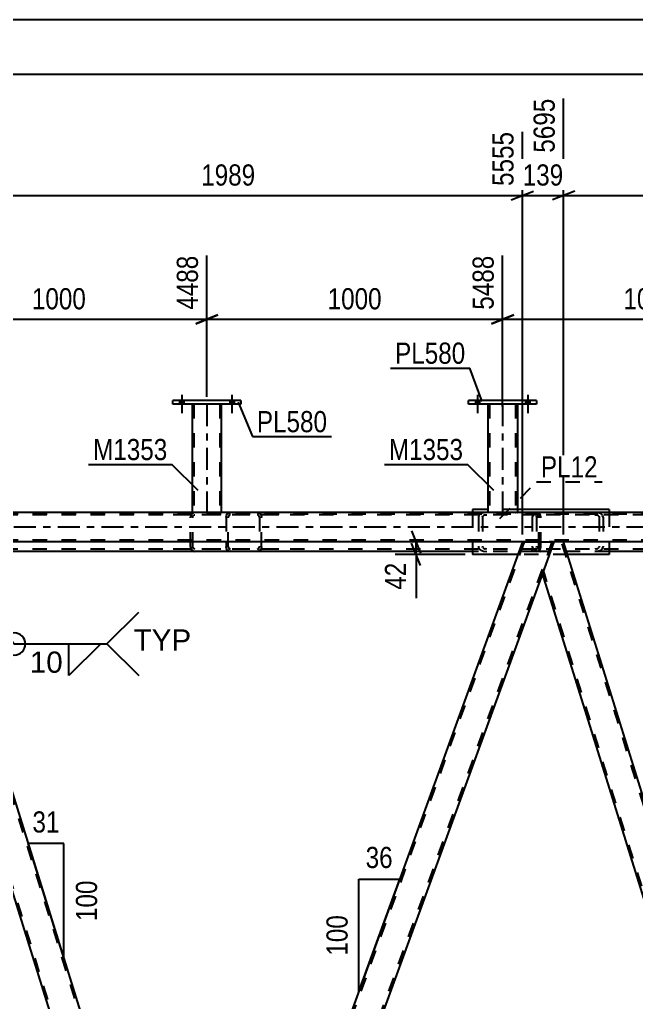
# Model space of a CAD drawing. Header units: millimetres. Extents: x -851 to 338, y -786 to 55.
# Drawn here: x -636.9 to -553.5, y -666.8 to -533.9 of the extents above; entities that cross this region are included whole.
import ezdxf

# ---------------------------------------------------------------- set-up
doc = ezdxf.new("R2010")
doc.units = ezdxf.units.MM
doc.linetypes.add('DXK_LINE_DOT2', pattern=[3.9198, 1.9599, -1.9599])
doc.linetypes.add('DXK_LINE_DOT3', pattern=[5.9187, 2.979, -0.9799, 0.9799, -0.9799])
doc.styles.add('Arial', font='ARIAL.TTF', dxfattribs={"height": 0.2})
doc.styles.add('Arial Narrow', font='ARIALN.TTF', dxfattribs={"height": 0.2})

# ---------------------------------------------------------------- blocks, each defined once
blk = doc.blocks.new('Part-232933133-8790 - 8708')
at = {"color": 2, "linetype": 'Continuous'}
for p, q in [((-564.67, -604.49), (-566.21, -608.74)), ((-563.35, -604.49), (-564.67, -604.49)), ((-526.65, -722.24), (-563.35, -604.49)), ((-529.69, -725.9), (-566.21, -608.74)), ((-526.65, -722.24), (-527.98, -725.9))]:
    blk.add_line(p, q, dxfattribs=at)
at = {"color": 7, "linetype": 'DXK_LINE_DOT2'}
for p, q in [((-526.78, -722.61), (-563.6, -604.49)), ((-529.44, -725.9), (-566.08, -608.37)), ((-527.98, -725.9), (-529.69, -725.9))]:
    blk.add_line(p, q, dxfattribs=at)
blk = doc.blocks.new('Part-232933133-8795 - 8708')
at = {"color": 2, "linetype": 'Continuous'}
for p, q in [((-649.8, -604.49), (-651.35, -608.74)), ((-648.48, -604.49), (-649.8, -604.49)), ((-648.48, -604.49), (-611.78, -722.24)), ((-651.35, -608.74), (-614.83, -725.89)), ((-613.11, -725.89), (-611.78, -722.24))]:
    blk.add_line(p, q, dxfattribs=at)
at = {"color": 7, "linetype": 'DXK_LINE_DOT2'}
for p, q in [((-648.73, -604.49), (-611.91, -722.61)), ((-651.21, -608.37), (-614.58, -725.89)), ((-614.83, -725.89), (-613.11, -725.89))]:
    blk.add_line(p, q, dxfattribs=at)
blk = doc.blocks.new('Part-232933133-8732 - 8708')
at = {"color": 7, "linetype": 'DXK_LINE_DOT2'}
for p, q in [((-566.42, -600.49), (-566.87, -600.54)), ((-516.73, -600.49), (-566.42, -600.49)), ((-558.7, -600.54), (-559.14, -600.49)), ((-567.5, -600.89), (-567.58, -601.13)), ((-567.58, -601.13), (-567.58, -605.13)), ((-567, -601.13), (-566.96, -601.01)), ((-567, -601.13), (-567, -605.13)), ((-566.64, -600.84), (-566.42, -600.81)), ((-516.73, -600.81), (-566.42, -600.81)), ((-559.14, -600.81), (-558.92, -600.84)), ((-558.6, -601.01), (-558.56, -601.13)), ((-558.56, -601.13), (-558.56, -605.13)), ((-557.98, -601.13), (-558.07, -600.89)), ((-557.98, -601.13), (-557.98, -605.13)), ((-567.58, -605.13), (-567.5, -605.38)), ((-566.96, -605.25), (-567, -605.13)), ((-566.87, -605.72), (-566.42, -605.77)), ((-566.42, -605.45), (-566.64, -605.43)), ((-516.73, -605.45), (-566.42, -605.45)), ((-557.18, -605.77), (-566.42, -605.77)), ((-558.92, -605.43), (-559.14, -605.45)), ((-559.14, -605.77), (-558.7, -605.72)), ((-558.56, -605.13), (-558.6, -605.25)), ((-558.07, -605.38), (-557.98, -605.13)), ((-516.73, -605.77), (-523.28, -605.77))]:
    blk.add_line(p, q, dxfattribs=at)
at = {"color": 2, "linetype": 'Continuous'}
blk.add_line((-523.28, -605.77), (-557.18, -605.77), dxfattribs=at)
at = {"color": 7, "linetype": 'DXK_LINE_DOT2'}
for centre, radius, start, end in [((-566.69, -601.61), 1.09, 99.5181, 138.0637), ((-558.88, -601.61), 1.09, 41.9361, 80.4817), ((-566.55, -601.37), 0.545, 99.5181, 138.0637), ((-559.01, -601.37), 0.545, 41.9361, 80.4817), ((-566.69, -604.65), 1.09, 221.9361, 260.4817), ((-566.55, -604.89), 0.545, 221.9361, 260.4817), ((-559.01, -604.89), 0.545, 279.5181, 318.0637), ((-558.88, -604.65), 1.09, 279.5181, 318.0637)]:
    blk.add_arc(centre, radius, start, end, dxfattribs=at)
blk = doc.blocks.new('Part-232933133-8734 - 8708')
at = {"color": 7, "linetype": 'DXK_LINE_DOT2'}
for p, q in [((-651.55, -600.49), (-652, -600.54)), ((-601.86, -600.49), (-651.55, -600.49)), ((-643.83, -600.54), (-644.28, -600.49)), ((-652.63, -600.89), (-652.72, -601.13)), ((-652.72, -601.13), (-652.72, -605.13)), ((-652.14, -601.13), (-652.09, -601.01)), ((-652.14, -601.13), (-652.14, -605.13)), ((-651.78, -600.84), (-651.55, -600.81)), ((-601.86, -600.81), (-651.55, -600.81)), ((-644.28, -600.81), (-644.05, -600.84)), ((-643.74, -601.01), (-643.69, -601.13)), ((-643.69, -601.13), (-643.69, -605.13)), ((-643.11, -601.13), (-643.2, -600.89)), ((-643.11, -601.13), (-643.11, -605.13)), ((-652.72, -605.13), (-652.63, -605.38)), ((-652.09, -605.25), (-652.14, -605.13)), ((-652, -605.72), (-651.55, -605.77)), ((-651.55, -605.45), (-651.78, -605.43)), ((-601.86, -605.45), (-651.55, -605.45)), ((-642.31, -605.77), (-651.55, -605.77)), ((-644.05, -605.43), (-644.28, -605.45)), ((-644.28, -605.77), (-643.83, -605.72)), ((-643.69, -605.13), (-643.74, -605.25)), ((-643.2, -605.38), (-643.11, -605.13)), ((-601.86, -605.77), (-608.42, -605.77))]:
    blk.add_line(p, q, dxfattribs=at)
at = {"color": 2, "linetype": 'Continuous'}
blk.add_line((-608.42, -605.77), (-642.31, -605.77), dxfattribs=at)
at = {"color": 7, "linetype": 'DXK_LINE_DOT2'}
for centre, radius, start, end in [((-651.82, -601.61), 1.09, 99.5181, 138.0637), ((-644.01, -601.61), 1.09, 41.9361, 80.4817), ((-651.69, -601.37), 0.545, 99.5181, 138.0637), ((-644.14, -601.37), 0.545, 41.9361, 80.4817), ((-651.82, -604.65), 1.09, 221.9361, 260.4817), ((-651.69, -604.89), 0.545, 221.9361, 260.4817), ((-644.14, -604.89), 0.545, 279.5181, 318.0637), ((-644.01, -604.65), 1.09, 279.5181, 318.0637)]:
    blk.add_arc(centre, radius, start, end, dxfattribs=at)
blk = doc.blocks.new('Part-232933133-8735 - 8708')
at = {"color": 7, "linetype": 'DXK_LINE_DOT2'}
for p, q in [((-608.95, -600.89), (-608.83, -600.68)), ((-608.83, -600.68), (-608.64, -600.54)), ((-608.64, -600.54), (-608.42, -600.49)), ((-567.01, -600.49), (-608.42, -600.49)), ((-604.78, -600.49), (-604.55, -600.54)), ((-604.55, -600.54), (-604.36, -600.68)), ((-604.36, -600.68), (-604.24, -600.89)), ((-573.72, -600.49), (-574.16, -600.54)), ((-567.58, -600.81), (-567.58, -600.49)), ((-566.79, -600.54), (-567.01, -600.49)), ((-566.6, -600.68), (-566.79, -600.54)), ((-566.47, -600.89), (-566.6, -600.68)), ((-609, -601.13), (-608.95, -600.89)), ((-609, -601.13), (-609, -604.49)), ((-608.68, -601.01), (-608.71, -601.13)), ((-608.71, -605.13), (-608.71, -601.13)), ((-608.62, -600.9), (-608.68, -601.01)), ((-608.53, -600.84), (-608.62, -600.9)), ((-608.42, -600.81), (-608.53, -600.84)), ((-567.01, -600.81), (-608.42, -600.81)), ((-604.66, -600.84), (-604.78, -600.81)), ((-604.57, -600.9), (-604.66, -600.84)), ((-604.51, -601.01), (-604.57, -600.9)), ((-604.48, -601.13), (-604.51, -601.01)), ((-604.48, -601.13), (-604.48, -605.13)), ((-604.24, -600.89), (-604.19, -601.13)), ((-604.19, -605.13), (-604.19, -601.13)), ((-574.8, -600.89), (-574.88, -601.13)), ((-574.88, -601.13), (-574.88, -605.13)), ((-574.3, -601.13), (-574.26, -601.01)), ((-574.3, -601.13), (-574.3, -605.13)), ((-573.94, -600.84), (-573.72, -600.81)), ((-567.01, -600.81), (-566.9, -600.84)), ((-566.9, -600.84), (-566.81, -600.9)), ((-566.81, -600.9), (-566.74, -601.01)), ((-566.74, -601.01), (-566.72, -601.13)), ((-566.72, -605.13), (-566.72, -601.13)), ((-566.43, -601.13), (-566.47, -600.89)), ((-566.43, -605.13), (-566.43, -601.13)), ((-608.71, -605.13), (-608.68, -605.25)), ((-608.68, -605.25), (-608.62, -605.36)), ((-608.62, -605.36), (-608.53, -605.43)), ((-608.53, -605.43), (-608.42, -605.45)), ((-567.01, -605.45), (-608.42, -605.45)), ((-604.78, -605.45), (-604.66, -605.43)), ((-604.55, -605.72), (-604.78, -605.77)), ((-604.66, -605.43), (-604.57, -605.36)), ((-604.57, -605.36), (-604.51, -605.25)), ((-604.36, -605.58), (-604.55, -605.72)), ((-604.51, -605.25), (-604.48, -605.13)), ((-604.24, -605.38), (-604.36, -605.58)), ((-604.19, -605.13), (-604.24, -605.38)), ((-567.01, -605.77), (-575.68, -605.77)), ((-574.88, -605.13), (-574.8, -605.38)), ((-574.26, -605.25), (-574.3, -605.13)), ((-574.16, -605.72), (-573.72, -605.77)), ((-573.72, -605.45), (-573.94, -605.43)), ((-567.58, -605.77), (-567.58, -605.45)), ((-566.9, -605.43), (-567.01, -605.45)), ((-567.01, -605.77), (-566.79, -605.72)), ((-566.81, -605.36), (-566.9, -605.43)), ((-566.74, -605.25), (-566.81, -605.36)), ((-566.79, -605.72), (-566.6, -605.58)), ((-566.72, -605.13), (-566.74, -605.25)), ((-566.6, -605.58), (-566.47, -605.38)), ((-566.47, -605.38), (-566.43, -605.13))]:
    blk.add_line(p, q, dxfattribs=at)
at = {"color": 2, "linetype": 'Continuous'}
for p, q in [((-609, -604.49), (-609, -605.13)), ((-608.95, -605.38), (-609, -605.13)), ((-608.83, -605.58), (-608.95, -605.38)), ((-608.64, -605.72), (-608.83, -605.58)), ((-608.42, -605.77), (-608.64, -605.72)), ((-575.68, -605.77), (-608.42, -605.77))]:
    blk.add_line(p, q, dxfattribs=at)
at = {"color": 7, "linetype": 'DXK_LINE_DOT2'}
for centre, radius, start, end in [((-573.98, -601.61), 1.09, 99.5181, 138.0637), ((-573.85, -601.37), 0.545, 99.5181, 138.0637), ((-573.98, -604.65), 1.09, 221.9361, 260.4817), ((-573.85, -604.89), 0.545, 221.9361, 260.4817)]:
    blk.add_arc(centre, radius, start, end, dxfattribs=at)
blk = doc.blocks.new('Part-232933133-8825 - 8708')
at = {"color": 7, "linetype": 'DXK_LINE_DOT2'}
for p, q in [((-568.67, -604.49), (-612.85, -725.89)), ((-564.92, -604.49), (-609.11, -725.89)), ((-564.67, -604.49), (-566.21, -608.74)), ((-611.78, -722.24), (-613.11, -725.89)), ((-608.85, -725.89), (-613.11, -725.89))]:
    blk.add_line(p, q, dxfattribs=at)
at = {"color": 2, "linetype": 'Continuous'}
for p, q in [((-568.92, -604.49), (-611.78, -722.24)), ((-568.92, -604.49), (-564.67, -604.49)), ((-566.21, -608.74), (-608.85, -725.89))]:
    blk.add_line(p, q, dxfattribs=at)
blk = doc.blocks.new('Part-232933133-8857 - 8708')
at = {"color": 7, "linetype": 'DXK_LINE_DOT2'}
for p, q in [((-610.3, -600.49), (-616.13, -600.49)), ((-613.63, -600.68), (-613.76, -600.89)), ((-613.44, -600.54), (-613.63, -600.68)), ((-613.22, -600.49), (-613.44, -600.54)), ((-610.3, -600.81), (-616.13, -600.81)), ((-613.76, -600.89), (-613.8, -601.13)), ((-613.8, -605.13), (-613.8, -601.13)), ((-613.51, -601.13), (-613.49, -601.01)), ((-613.51, -605.13), (-613.51, -601.13)), ((-613.49, -601.01), (-613.42, -600.9)), ((-613.42, -600.9), (-613.33, -600.84)), ((-613.33, -600.84), (-613.22, -600.81)), ((-610.3, -605.45), (-616.13, -605.45)), ((-610.3, -605.77), (-616.13, -605.77)), ((-613.8, -605.13), (-613.76, -605.38)), ((-613.76, -605.38), (-613.63, -605.58)), ((-613.63, -605.58), (-613.44, -605.72)), ((-613.49, -605.25), (-613.51, -605.13)), ((-613.42, -605.36), (-613.49, -605.25)), ((-613.44, -605.72), (-613.22, -605.77)), ((-613.33, -605.43), (-613.42, -605.36)), ((-613.22, -605.45), (-613.33, -605.43))]:
    blk.add_line(p, q, dxfattribs=at)
blk = doc.blocks.new('Part-232933133-8880 - 8708')
at = {"color": 2, "linetype": 'Continuous'}
for p, q in [((-575.68, -600.09), (-575.68, -600.49)), ((-573.6, -600.09), (-575.68, -600.09)), ((-557.18, -600.09), (-569.6, -600.09)), ((-557.18, -600.09), (-557.18, -600.49)), ((-575.68, -604.49), (-575.68, -606.17)), ((-557.18, -604.49), (-557.18, -606.17)), ((-569.53, -606.17), (-575.68, -606.17)), ((-557.18, -606.17), (-562.82, -606.17))]:
    blk.add_line(p, q, dxfattribs=at)
at = {"color": 7, "linetype": 'DXK_LINE_DOT2'}
for p, q in [((-575.68, -600.49), (-575.68, -604.49)), ((-569.6, -600.09), (-573.6, -600.09)), ((-557.18, -600.49), (-557.18, -604.49)), ((-562.82, -606.17), (-569.53, -606.17))]:
    blk.add_line(p, q, dxfattribs=at)
blk = doc.blocks.new('Part-232933133-8938 - 8708')
at = {"color": 7, "linetype": 'DXK_LINE_DOT2'}
for p, q in [((-107.94, -600.73), (-791.14, -600.73)), ((-609.6, -600.49), (-613.6, -600.49)), ((-569.6, -600.49), (-573.6, -600.49)), ((-107.94, -604.25), (-791.14, -604.25)), ((-563.35, -604.49), (-568.92, -604.49))]:
    blk.add_line(p, q, dxfattribs=at)
at = {"color": 2, "linetype": 'Continuous'}
for p, q in [((-613.6, -600.49), (-649.6, -600.49)), ((-573.6, -600.49), (-609.6, -600.49)), ((-533.6, -600.49), (-569.6, -600.49)), ((-568.92, -604.49), (-648.48, -604.49)), ((-483.79, -604.49), (-563.35, -604.49))]:
    blk.add_line(p, q, dxfattribs=at)
at = {"color": 7, "linetype": 'DXK_LINE_DOT3'}
blk.add_line((-107.94, -602.49), (-791.14, -602.49), dxfattribs=at)
blk = doc.blocks.new('Part-232933133-59570 - 8708')
at = {"color": 2, "linetype": 'Continuous'}
for p, q in [((-573.6, -585.85), (-573.6, -600.49)), ((-569.6, -585.85), (-569.6, -600.49)), ((-569.61, -600.49), (-573.6, -600.49))]:
    blk.add_line(p, q, dxfattribs=at)
at = {"color": 7, "linetype": 'DXK_LINE_DOT2'}
for p, q in [((-569.6, -585.85), (-573.6, -585.85)), ((-573.36, -585.85), (-573.36, -600.49)), ((-569.84, -585.85), (-569.84, -600.49)), ((-573.6, -600.49), (-573.6, -600.49)), ((-573.6, -600.49), (-573.6, -600.49)), ((-573.6, -600.49), (-573.6, -600.49)), ((-569.9, -600.49), (-569.86, -600.49)), ((-569.86, -600.49), (-569.9, -600.49)), ((-569.84, -600.49), (-569.86, -600.49)), ((-569.86, -600.49), (-569.84, -600.49)), ((-569.6, -600.49), (-569.64, -600.49)), ((-569.61, -600.49), (-569.6, -600.49)), ((-569.6, -600.49), (-569.6, -600.49)), ((-569.6, -600.49), (-569.6, -600.49))]:
    blk.add_line(p, q, dxfattribs=at)
at = {"color": 7, "linetype": 'DXK_LINE_DOT3'}
blk.add_line((-571.6, -585.85), (-571.6, -600.49), dxfattribs=at)
blk = doc.blocks.new('Part-232933133-59571 - 8708')
at = {"color": 2, "linetype": 'Continuous'}
for p, q in [((-567, -585.37), (-576.2, -585.37)), ((-576.2, -585.85), (-576.2, -585.37)), ((-567, -585.85), (-576.2, -585.85)), ((-567, -585.37), (-567, -585.85))]:
    blk.add_line(p, q, dxfattribs=at)
blk = doc.blocks.new('Part-232933133-59574 - 8708')
at = {"color": 2, "linetype": 'Continuous'}
for p, q in [((-613.6, -585.85), (-613.6, -600.49)), ((-609.6, -600.49), (-609.6, -585.85)), ((-609.61, -600.49), (-613.6, -600.49))]:
    blk.add_line(p, q, dxfattribs=at)
at = {"color": 7, "linetype": 'DXK_LINE_DOT2'}
for p, q in [((-609.6, -585.85), (-613.6, -585.85)), ((-613.36, -585.85), (-613.36, -600.49)), ((-609.84, -585.85), (-609.84, -600.49)), ((-613.6, -600.49), (-613.6, -600.49)), ((-613.6, -600.49), (-613.6, -600.49)), ((-613.6, -600.49), (-613.6, -600.49)), ((-609.9, -600.49), (-609.86, -600.49)), ((-609.86, -600.49), (-609.9, -600.49)), ((-609.84, -600.49), (-609.86, -600.49)), ((-609.86, -600.49), (-609.84, -600.49)), ((-609.6, -600.49), (-609.64, -600.49)), ((-609.61, -600.49), (-609.6, -600.49)), ((-609.6, -600.49), (-609.6, -600.49)), ((-609.6, -600.49), (-609.6, -600.49))]:
    blk.add_line(p, q, dxfattribs=at)
at = {"color": 7, "linetype": 'DXK_LINE_DOT3'}
blk.add_line((-611.6, -585.85), (-611.6, -600.49), dxfattribs=at)
blk = doc.blocks.new('Part-232933133-59575 - 8708')
at = {"color": 2, "linetype": 'Continuous'}
for p, q in [((-607, -585.37), (-616.2, -585.37)), ((-616.2, -585.85), (-616.2, -585.37)), ((-607, -585.85), (-616.2, -585.85)), ((-607, -585.37), (-607, -585.85))]:
    blk.add_line(p, q, dxfattribs=at)
blk = doc.blocks.new('Bolt-232933133-59644 - 8708')
at = {"linetype": 'Continuous'}
for points in [[(-574.72, -585.37), (-575.28, -585.37), (-575.28, -585.85), (-574.72, -585.85)], [(-574.72, -585.37), (-575.28, -585.37), (-575.28, -585.85), (-574.72, -585.85)], [(-567.92, -585.37), (-568.48, -585.37), (-568.48, -585.85), (-567.92, -585.85)], [(-567.92, -585.37), (-568.48, -585.37), (-568.48, -585.85), (-567.92, -585.85)]]:
    blk.add_hatch(color=1, dxfattribs=at).paths.add_polyline_path(points)
at = {"color": 1, "linetype": 'Continuous'}
for p, q in [((-575, -584.57), (-575, -587.09)), ((-575, -584.57), (-575, -587.09)), ((-568.2, -584.57), (-568.2, -587.09)), ((-568.2, -584.57), (-568.2, -587.09)), ((-575.28, -585.37), (-575.28, -585.85)), ((-575.28, -585.37), (-575.28, -585.85)), ((-574.72, -585.37), (-574.72, -585.85)), ((-574.72, -585.37), (-574.72, -585.85)), ((-568.48, -585.37), (-568.48, -585.85)), ((-568.48, -585.37), (-568.48, -585.85)), ((-567.92, -585.37), (-567.92, -585.85)), ((-567.92, -585.37), (-567.92, -585.85))]:
    blk.add_line(p, q, dxfattribs=at)
blk = doc.blocks.new('Bolt-232933133-59646 - 8708')
at = {"linetype": 'Continuous'}
for points in [[(-614.72, -585.37), (-615.28, -585.37), (-615.28, -585.85), (-614.72, -585.85)], [(-614.72, -585.37), (-615.28, -585.37), (-615.28, -585.85), (-614.72, -585.85)], [(-607.92, -585.37), (-608.48, -585.37), (-608.48, -585.85), (-607.92, -585.85)], [(-607.92, -585.37), (-608.48, -585.37), (-608.48, -585.85), (-607.92, -585.85)]]:
    blk.add_hatch(color=1, dxfattribs=at).paths.add_polyline_path(points)
at = {"color": 1, "linetype": 'Continuous'}
for p, q in [((-615, -584.57), (-615, -587.09)), ((-615, -584.57), (-615, -587.09)), ((-608.2, -584.57), (-608.2, -587.09)), ((-608.2, -584.57), (-608.2, -587.09)), ((-615.28, -585.37), (-615.28, -585.85)), ((-615.28, -585.37), (-615.28, -585.85)), ((-614.72, -585.37), (-614.72, -585.85)), ((-614.72, -585.37), (-614.72, -585.85)), ((-608.48, -585.37), (-608.48, -585.85)), ((-608.48, -585.37), (-608.48, -585.85)), ((-607.92, -585.37), (-607.92, -585.85)), ((-607.92, -585.37), (-607.92, -585.85))]:
    blk.add_line(p, q, dxfattribs=at)
blk = doc.blocks.new('StraightDimension-232933133-73087 - 8708')
at = {"color": 7, "linetype": 'Continuous'}
for p, q in [((-571.6, -586.18), (-571.6, -565.77)), ((-531.6, -584.85), (-531.6, -565.77)), ((-570.1, -573.78), (-573.1, -574.98)), ((-533.1, -574.98), (-530.1, -573.78)), ((-571.6, -574.38), (-531.6, -574.38))]:
    blk.add_line(p, q, dxfattribs=at)
at = {"color": 0}
blk.add_wipeout([(-547.35, -573.63), (-547.35, -569.43), (-555.86, -569.43), (-555.86, -573.63)], dxfattribs=at)
at = {"color": 3, "style": 'Arial Narrow'}
blk.add_text('1000', height=2.863, dxfattribs=at).set_placement((-555.26, -573.03))
at = {"color": 0, "linetype": 'Continuous'}
blk.add_wipeout([(-532.2, -565.17), (-536.4, -565.17), (-536.4, -573.68), (-532.2, -573.68)], dxfattribs=at)
at = {"color": 3, "linetype": 'Continuous', "style": 'Arial Narrow'}
blk.add_text('6488', height=2.863, rotation=90.0002, dxfattribs=at).set_placement((-532.8, -573.08))
blk = doc.blocks.new('StraightDimension-232933133-72102 - 8708')
at = {"color": 7, "linetype": 'Continuous'}
for p, q in [((-648.48, -603.49), (-648.48, -544.52)), ((-568.92, -603.49), (-568.92, -549.02)), ((-646.98, -557.04), (-649.98, -558.24)), ((-648.48, -557.64), (-568.92, -557.64)), ((-570.42, -558.24), (-567.42, -557.04))]:
    blk.add_line(p, q, dxfattribs=at)
at = {"color": 0}
blk.add_wipeout([(-604.45, -556.89), (-604.45, -552.69), (-612.96, -552.69), (-612.96, -556.89)], dxfattribs=at)
at = {"color": 3, "style": 'Arial Narrow'}
blk.add_text('1989', height=2.863, dxfattribs=at).set_placement((-612.36, -556.29))
at = {"color": 0, "linetype": 'Continuous'}
blk.add_wipeout([(-569.52, -548.42), (-573.72, -548.42), (-573.72, -556.94), (-569.52, -556.94)], dxfattribs=at)
at = {"color": 3, "linetype": 'Continuous', "style": 'Arial Narrow'}
blk.add_text('5555', height=2.863, rotation=90.0002, dxfattribs=at).set_placement((-570.12, -556.34))
blk = doc.blocks.new('StraightDimension-232933133-53849 - 8708')
at = {"color": 7, "linetype": 'Continuous'}
blk.add_line((-791.14, -541.22), (-75.71, -541.22), dxfattribs=at)
blk = doc.blocks.new('StraightDimension-232933133-73089 - 8708')
at = {"color": 7, "linetype": 'Continuous'}
for p, q in [((-651.6, -584.85), (-651.6, -565.77)), ((-611.6, -584.85), (-611.6, -565.77)), ((-650.1, -573.78), (-653.1, -574.98)), ((-613.1, -574.98), (-610.1, -573.78)), ((-651.6, -574.38), (-611.6, -574.38))]:
    blk.add_line(p, q, dxfattribs=at)
at = {"color": 0}
blk.add_wipeout([(-627.35, -573.63), (-627.35, -569.43), (-635.86, -569.43), (-635.86, -573.63)], dxfattribs=at)
at = {"color": 3, "style": 'Arial Narrow'}
blk.add_text('1000', height=2.863, dxfattribs=at).set_placement((-635.26, -573.03))
at = {"color": 0, "linetype": 'Continuous'}
blk.add_wipeout([(-612.2, -565.17), (-616.4, -565.17), (-616.4, -573.68), (-612.2, -573.68)], dxfattribs=at)
at = {"color": 3, "linetype": 'Continuous', "style": 'Arial Narrow'}
blk.add_text('4488', height=2.863, rotation=90.0002, dxfattribs=at).set_placement((-612.8, -573.08))
blk = doc.blocks.new('AngleDimension-232933133-58814 - 8708')
at = {"color": 7, "linetype": 'Continuous'}
for p, q in [((-585.42, -649.81), (-585.52, -650.09)), ((-591.06, -650.09), (-585.52, -650.09)), ((-591.06, -665.31), (-585.52, -650.09)), ((-591.06, -665.31), (-591.06, -650.09))]:
    blk.add_line(p, q, dxfattribs=at)
at = {"color": 0}
blk.add_wipeout([(-591.96, -654.36), (-596.16, -654.36), (-596.16, -661.04), (-591.96, -661.04)], dxfattribs=at)
at = {"color": 3, "style": 'Arial Narrow'}
blk.add_text('100', height=2.863, rotation=90.0002, dxfattribs=at).set_placement((-592.56, -660.44))
at = {"color": 0}
blk.add_wipeout([(-585.86, -649.19), (-585.86, -644.99), (-590.72, -644.99), (-590.72, -649.19)], dxfattribs=at)
at = {"color": 3, "style": 'Arial Narrow'}
blk.add_text('36', height=2.863, dxfattribs=at).set_placement((-590.12, -648.59))
blk = doc.blocks.new('StraightDimension-232933133-38055 - 8708')
at = {"color": 7, "linetype": 'Continuous'}
blk.add_line((-810.2, -533.85), (-75.07, -533.85), dxfattribs=at)
blk = doc.blocks.new('AngleDimension-232933133-38107 - 8708')
at = {"color": 7, "linetype": 'Continuous'}
for p, q in [((-636.84, -641.83), (-635.77, -645.29)), ((-630.94, -645.29), (-635.77, -645.29)), ((-630.94, -660.75), (-635.77, -645.29)), ((-630.94, -660.75), (-630.94, -645.29))]:
    blk.add_line(p, q, dxfattribs=at)
at = {"color": 0}
blk.add_wipeout([(-625.84, -649.68), (-630.04, -649.68), (-630.04, -656.36), (-625.84, -656.36)], dxfattribs=at)
at = {"color": 3, "style": 'Arial Narrow'}
blk.add_text('100', height=2.863, rotation=90.0002, dxfattribs=at).set_placement((-626.44, -655.76))
at = {"color": 0}
blk.add_wipeout([(-630.93, -644.39), (-630.93, -640.19), (-635.78, -640.19), (-635.78, -644.39)], dxfattribs=at)
at = {"color": 3, "style": 'Arial Narrow'}
blk.add_text('31', height=2.863, dxfattribs=at).set_placement((-635.18, -643.79))
blk = doc.blocks.new('StraightDimension-232933133-72100 - 8708')
at = {"color": 7, "linetype": 'Continuous'}
for p, q in [((-563.35, -603.49), (-563.35, -544.52)), ((-483.79, -603.49), (-483.79, -549.02)), ((-561.85, -557.04), (-564.85, -558.24)), ((-563.35, -557.64), (-483.79, -557.64)), ((-485.29, -558.24), (-482.29, -557.04))]:
    blk.add_line(p, q, dxfattribs=at)
at = {"color": 0}
blk.add_wipeout([(-519.31, -556.89), (-519.31, -552.69), (-527.82, -552.69), (-527.82, -556.89)], dxfattribs=at)
at = {"color": 3, "style": 'Arial Narrow'}
blk.add_text('1989', height=2.863, dxfattribs=at).set_placement((-527.22, -556.29))
at = {"color": 0, "linetype": 'Continuous'}
blk.add_wipeout([(-484.39, -548.42), (-488.59, -548.42), (-488.59, -556.94), (-484.39, -556.94)], dxfattribs=at)
at = {"color": 3, "linetype": 'Continuous', "style": 'Arial Narrow'}
blk.add_text('7684', height=2.863, rotation=90.0002, dxfattribs=at).set_placement((-484.99, -556.34))
blk = doc.blocks.new('StraightDimension-232933133-72101 - 8708')
at = {"color": 7, "linetype": 'Continuous'}
for p, q in [((-563.35, -603.49), (-563.35, -544.52)), ((-568.92, -603.49), (-568.92, -549.02)), ((-570.42, -558.24), (-567.42, -557.04)), ((-568.92, -557.64), (-563.35, -557.64)), ((-561.85, -557.04), (-564.85, -558.24))]:
    blk.add_line(p, q, dxfattribs=at)
at = {"color": 0}
blk.add_wipeout([(-562.79, -556.89), (-562.79, -552.69), (-569.48, -552.69), (-569.48, -556.89)], dxfattribs=at)
at = {"color": 3, "style": 'Arial Narrow'}
blk.add_text('139', height=2.863, dxfattribs=at).set_placement((-568.88, -556.29))
at = {"color": 0, "linetype": 'Continuous'}
blk.add_wipeout([(-563.95, -543.92), (-568.15, -543.92), (-568.15, -552.44), (-563.95, -552.44)], dxfattribs=at)
at = {"color": 3, "linetype": 'Continuous', "style": 'Arial Narrow'}
blk.add_text('5695', height=2.863, rotation=90.0002, dxfattribs=at).set_placement((-564.55, -551.84))
blk = doc.blocks.new('StraightDimension-232933133-73088 - 8708')
at = {"color": 7, "linetype": 'Continuous'}
for p, q in [((-611.6, -584.85), (-611.6, -565.77)), ((-571.6, -586.18), (-571.6, -565.77)), ((-610.1, -573.78), (-613.1, -574.98)), ((-573.1, -574.98), (-570.1, -573.78)), ((-611.6, -574.38), (-571.6, -574.38))]:
    blk.add_line(p, q, dxfattribs=at)
at = {"color": 0}
blk.add_wipeout([(-587.35, -573.63), (-587.35, -569.43), (-595.86, -569.43), (-595.86, -573.63)], dxfattribs=at)
at = {"color": 3, "style": 'Arial Narrow'}
blk.add_text('1000', height=2.863, dxfattribs=at).set_placement((-595.26, -573.03))
at = {"color": 0, "linetype": 'Continuous'}
blk.add_wipeout([(-572.2, -565.17), (-576.4, -565.17), (-576.4, -573.68), (-572.2, -573.68)], dxfattribs=at)
at = {"color": 3, "linetype": 'Continuous', "style": 'Arial Narrow'}
blk.add_text('5488', height=2.863, rotation=90.0002, dxfattribs=at).set_placement((-572.8, -573.08))
blk = doc.blocks.new('StraightDimension-232933133-73387 - 8708')
at = {"color": 7, "linetype": 'Continuous'}
for p, q in [((-583.9, -602.99), (-582.7, -605.99)), ((-576.68, -604.49), (-586.15, -604.49)), ((-582.7, -607.67), (-583.9, -604.67)), ((-583.3, -606.17), (-583.3, -604.49)), ((-576.68, -606.17), (-586.15, -606.17)), ((-583.3, -606.17), (-583.3, -612.08)), ((-583.3, -606.17), (-583.3, -612.08))]:
    blk.add_line(p, q, dxfattribs=at)
at = {"color": 0}
blk.add_wipeout([(-584.05, -606.7), (-588.25, -606.7), (-588.25, -611.55), (-584.05, -611.55)], dxfattribs=at)
at = {"color": 3, "style": 'Arial Narrow'}
blk.add_text('42', height=2.863, rotation=90.0002, dxfattribs=at).set_placement((-584.65, -610.95))
blk = doc.blocks.new('WeldMark-232933133-10094 - 8708')
at = {"linetype": 'Continuous'}
blk.add_hatch(color=30, dxfattribs=at).paths.add_polyline_path([(-647.22, -607.31), (-648.48, -604.49), (-646.04, -606.39)])
at = {"color": 30, "linetype": 'Continuous'}
for p, q in [((-648.48, -604.49), (-637.64, -618.28)), ((-637.64, -618.28), (-625.1, -618.28))]:
    blk.add_line(p, q, dxfattribs=at)
at = {"color": 3, "linetype": 'Continuous'}
for p, q in [((-625.1, -618.28), (-620.81, -613.99)), ((-630.24, -618.28), (-625.95, -618.28)), ((-625.1, -618.28), (-620.81, -622.56))]:
    blk.add_line(p, q, dxfattribs=at)
blk.add_arc((-637.64, -618.28), 1.5, 90, 270, dxfattribs=at)
at = {"color": 0}
blk.add_wipeout([(-630.9, -622.38), (-630.9, -618.98), (-635.74, -618.98), (-635.74, -622.38)], dxfattribs=at)
at = {"color": 3, "linetype": 'Continuous'}
for p, q in [((-625.95, -618.28), (-630.24, -622.56)), ((-630.24, -622.56), (-630.24, -618.28))]:
    blk.add_line(p, q, dxfattribs=at)
blk.add_arc((-637.64, -618.28), 1.5, 270, 90, dxfattribs=at)
at = {"color": 3, "style": 'Arial'}
blk.add_text('10', height=2.865, dxfattribs=at).set_placement((-635.54, -622.18))
at = {"color": 0, "linetype": 'Continuous'}
blk.add_wipeout([(-613.72, -619.18), (-613.72, -616.18), (-621.5, -616.18), (-621.5, -619.18)], dxfattribs=at)
blk.add_wipeout([(-613.72, -619.18), (-613.72, -616.18), (-621.5, -616.18), (-621.5, -619.18)], dxfattribs=at)
at = {"color": 3, "linetype": 'Continuous', "style": 'Arial'}
blk.add_text('TYP', height=2.865, dxfattribs=at).set_placement((-621.5, -619.18))
blk = doc.blocks.new('Mark-232933133-73271 - 8708')
at = {"color": 0}
blk.add_wipeout([(-576.93, -593.42), (-576.93, -590.42), (-586.98, -590.42), (-586.98, -593.42)], dxfattribs=at)
blk.add_wipeout([(-576.93, -593.42), (-576.93, -590.42), (-586.98, -590.42), (-586.98, -593.42)], dxfattribs=at)
at = {"color": 30, "linetype": 'Continuous'}
for p in [(-587.58, -594.02), (-572.79, -597.55)]:
    blk.add_line(p, (-576.33, -594.02), dxfattribs=at)
at = {"color": 3, "style": 'Arial Narrow'}
blk.add_text('M1353', height=2.863, dxfattribs=at).set_placement((-586.98, -593.42))
blk = doc.blocks.new('Mark-232933133-73274 - 8708')
at = {"color": 0}
blk.add_wipeout([(-576.63, -580.39), (-576.63, -577.39), (-586.14, -577.39), (-586.14, -580.39)], dxfattribs=at)
blk.add_wipeout([(-576.63, -580.39), (-576.63, -577.39), (-586.14, -577.39), (-586.14, -580.39)], dxfattribs=at)
at = {"color": 30, "linetype": 'Continuous'}
for p in [(-586.74, -580.99), (-574.35, -585.48)]:
    blk.add_line(p, (-576.03, -580.99), dxfattribs=at)
at = {"color": 3, "style": 'Arial Narrow'}
blk.add_text('PL580', height=2.863, dxfattribs=at).set_placement((-586.14, -580.39))
blk = doc.blocks.new('Mark-232933133-73277 - 8708')
at = {"color": 0}
blk.add_wipeout([(-616.93, -593.42), (-616.93, -590.42), (-626.98, -590.42), (-626.98, -593.42)], dxfattribs=at)
blk.add_wipeout([(-616.93, -593.42), (-616.93, -590.42), (-626.98, -590.42), (-626.98, -593.42)], dxfattribs=at)
at = {"color": 30, "linetype": 'Continuous'}
for p in [(-627.58, -594.02), (-612.79, -597.55)]:
    blk.add_line(p, (-616.33, -594.02), dxfattribs=at)
at = {"color": 3, "style": 'Arial Narrow'}
blk.add_text('M1353', height=2.863, dxfattribs=at).set_placement((-626.98, -593.42))
blk = doc.blocks.new('Mark-232933133-73280 - 8708')
at = {"color": 0}
blk.add_wipeout([(-595.33, -589.65), (-595.33, -586.65), (-604.83, -586.65), (-604.83, -589.65)], dxfattribs=at)
blk.add_wipeout([(-595.33, -589.65), (-595.33, -586.65), (-604.83, -586.65), (-604.83, -589.65)], dxfattribs=at)
at = {"color": 30, "linetype": 'Continuous'}
for p, q in [((-607.35, -585.58), (-605.43, -590.25)), ((-605.43, -590.25), (-594.73, -590.25))]:
    blk.add_line(p, q, dxfattribs=at)
at = {"color": 3, "style": 'Arial Narrow'}
blk.add_text('PL580', height=2.863, dxfattribs=at).set_placement((-604.83, -589.65))
blk = doc.blocks.new('Mark-232933133-73401 - 8708')
at = {"color": 0}
blk.add_wipeout([(-558.75, -595.77), (-558.75, -592.77), (-566.42, -592.77), (-566.42, -595.77)], dxfattribs=at)
blk.add_wipeout([(-558.75, -595.77), (-558.75, -592.77), (-566.42, -592.77), (-566.42, -595.77)], dxfattribs=at)
at = {"color": 30, "linetype": 'DXK_LINE_DOT2'}
for p, q in [((-571.97, -601.32), (-567.02, -596.37)), ((-567.02, -596.37), (-558.15, -596.37))]:
    blk.add_line(p, q, dxfattribs=at)
at = {"color": 3, "style": 'Arial Narrow'}
blk.add_text('PL12', height=2.863, dxfattribs=at).set_placement((-566.42, -595.77))

msp = doc.modelspace()

# ---------------------------------------------------------------- block references
for name in ['Bolt-232933133-59646 - 8708', 'Bolt-232933133-59644 - 8708', 'Part-232933133-59575 - 8708', 'Part-232933133-59574 - 8708', 'Part-232933133-59571 - 8708', 'Part-232933133-59570 - 8708', 'Part-232933133-8938 - 8708', 'Part-232933133-8734 - 8708', 'Part-232933133-8857 - 8708', 'Part-232933133-8735 - 8708', 'Part-232933133-8880 - 8708', 'Part-232933133-8732 - 8708', 'Part-232933133-8795 - 8708', 'Part-232933133-8825 - 8708', 'Part-232933133-8790 - 8708']:
    msp.add_blockref(name, (0, 0))

# ---------------------------------------------------------------- next in the draw order: block references
for name in ['StraightDimension-232933133-73087 - 8708', 'AngleDimension-232933133-58814 - 8708']:
    msp.add_blockref(name, (0, 0))

# ---------------------------------------------------------------- next in the draw order: block references
msp.add_blockref('StraightDimension-232933133-72102 - 8708', (0, 0))

# ---------------------------------------------------------------- next in the draw order: block references
msp.add_blockref('StraightDimension-232933133-53849 - 8708', (0, 0))

# ---------------------------------------------------------------- next in the draw order: block references
msp.add_blockref('StraightDimension-232933133-73089 - 8708', (0, 0))

# ---------------------------------------------------------------- next in the draw order: block references
msp.add_blockref('StraightDimension-232933133-38055 - 8708', (0, 0))

# ---------------------------------------------------------------- next in the draw order: block references
for name in ['StraightDimension-232933133-72100 - 8708', 'Mark-232933133-73277 - 8708', 'Mark-232933133-73271 - 8708', 'StraightDimension-232933133-73387 - 8708', 'WeldMark-232933133-10094 - 8708', 'AngleDimension-232933133-38107 - 8708']:
    msp.add_blockref(name, (0, 0))

# ---------------------------------------------------------------- next in the draw order: block references
msp.add_blockref('StraightDimension-232933133-72101 - 8708', (0, 0))

# ---------------------------------------------------------------- next in the draw order: block references
for name in ['StraightDimension-232933133-73088 - 8708', 'Mark-232933133-73401 - 8708']:
    msp.add_blockref(name, (0, 0))

# ---------------------------------------------------------------- next in the draw order: block references
for name in ['Mark-232933133-73274 - 8708', 'Mark-232933133-73280 - 8708']:
    msp.add_blockref(name, (0, 0))

doc.saveas('drawing.dxf')
